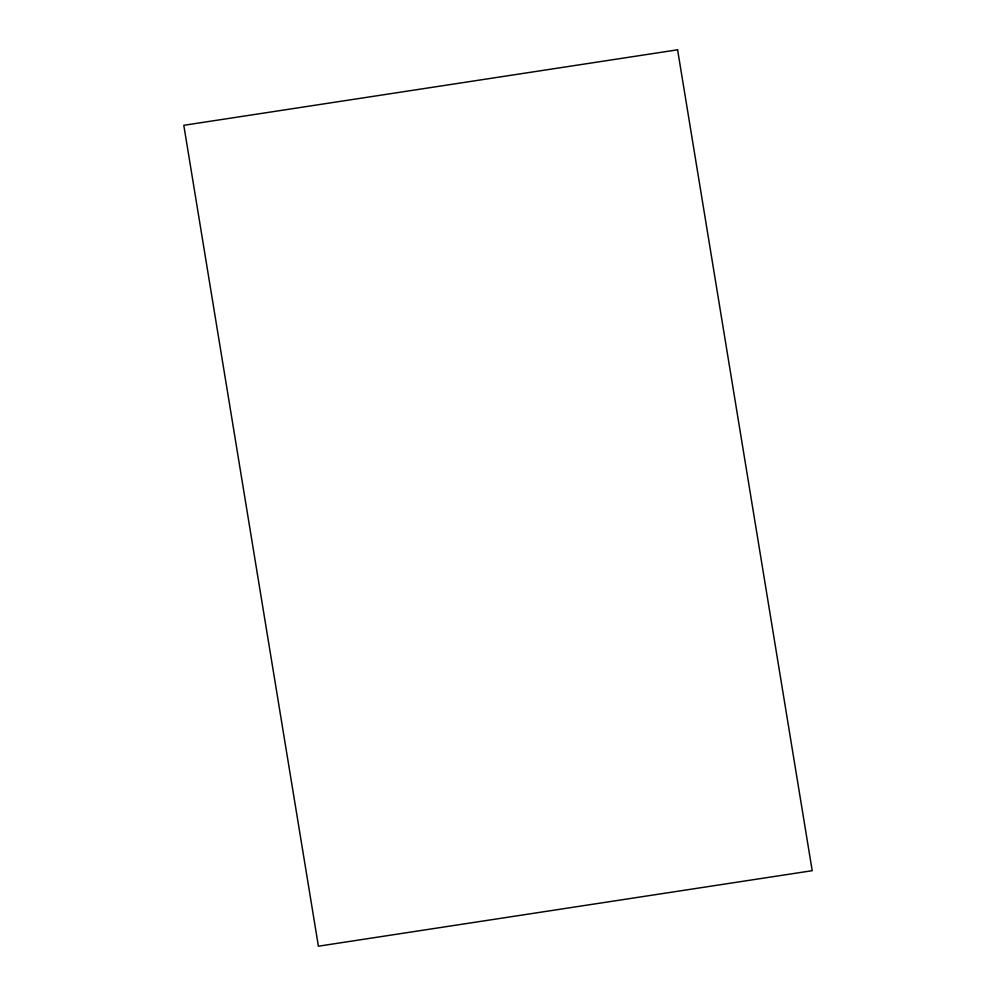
<?xml version="1.0" encoding="UTF-8"?>
<svg xmlns="http://www.w3.org/2000/svg" width="996" height="996" viewBox="0 0 996 996"><rect width="100%" height="100%" fill="white"/><g stroke="black" fill="none" stroke-linecap="round" stroke-linejoin="round"><path stroke-width="1.49" d="M677.591 49.8L183.799 125.309L318.409 946.2L812.201 870.691L677.591 49.8"/></g></svg>
